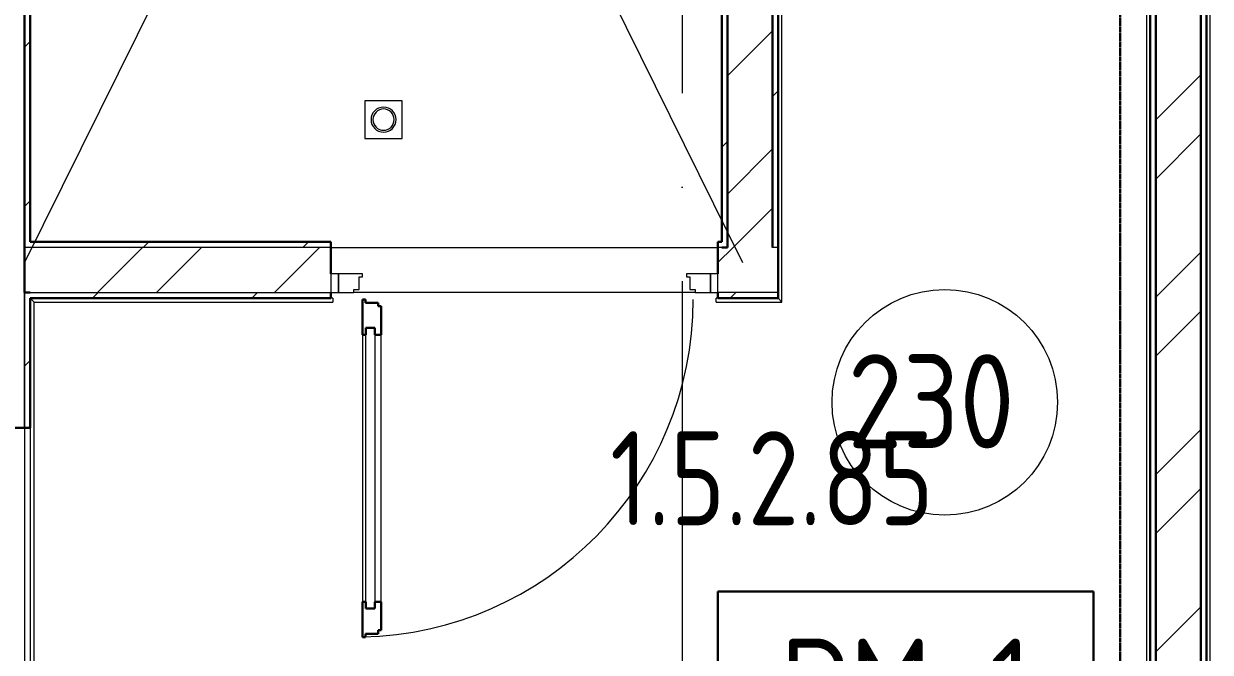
# Model space of a CAD drawing. Header units: millimetres. Extents: x -325553 to 627452, y -28539 to 738858.
# Drawn here: x 132164 to 135322, y 185482 to 187154 of the extents above; entities that cross this region are included whole.
import ezdxf
from ezdxf.enums import TextEntityAlignment as Align

# ---------------------------------------------------------------- set-up
doc = ezdxf.new("R2010")
doc.units = ezdxf.units.MM
doc.set_wipeout_variables(frame=1)
for name, pattern in [('ADSK_Линия сетки', [25, 20, -2.5, 0, -2.5]), ('ADSK_Сверху', [450, 300, -150]), ('штриховаяX2', [1.5, 1, -0.5])]:
    doc.linetypes.add(name, pattern=pattern)
for name, color, linetype, lineweight in [('RC-Линии_связи-Адресные', 5, 'Continuous', 30), ('RC-Прочее_оборудование', 5, 'Continuous', 30), ('Двери', 252, 'Continuous', 9), ('Линии', 7, 'Continuous', 9), ('Марки помещений', 252, 'Continuous', 20), ('Ограждение', 252, 'Continuous', 9), ('Оси', 252, 'Continuous', 9), ('Сантехника', 252, 'Continuous', 9), ('Стены внутренние', 7, 'Continuous', 18), ('Стены наружные', 7, 'Continuous', 18), ('Стены штриховка', 7, 'Continuous', 9)]:
    doc.layers.add(name, color=color, linetype=linetype, lineweight=lineweight)
doc.layers.add('Двери открывание', color=7, linetype='Continuous', lineweight=9, true_color=0xc0c0c0)
doc.styles.add('GOST Common_2', font='', dxfattribs={"width": 0.9, "height": 250})
doc.styles.add('ISOCPEUR', font='isocpeur.ttf', dxfattribs={"width": 0.9, "height": 350})
doc.styles.add('RubezhCAD', font='', dxfattribs={"oblique": 10})
doc.styles.get("Standard").update_dxf_attribs({"font": ''})
doc.styles.get('GOST Common_2').set_extended_font_data('GOST type B')
doc.styles.get('RubezhCAD').set_extended_font_data('GOST type A')
doc.styles.get('Standard').set_extended_font_data('GOST type B')

# ---------------------------------------------------------------- blocks, each defined once
blk = doc.blocks.new('2 этаж')
at = {"layer": 'Двери', "color": 251, "true_color": 0x636466}
for p, q in [((132241, 16230.7), (132241, 16180.7)), ((132261, 16230.7), (132241, 16230.7)), ((132261, 16180.7), (132261, 16230.7)), ((132325, 16230.7), (132261, 16230.7)), ((132261, 16230.7), (132261, 16180.7)), ((132325, 16222.7), (132325, 16230.7)), ((133251, 16230.7), (133187, 16230.7)), ((133187, 16230.7), (133187, 16222.7)), ((133271, 16230.7), (133251, 16230.7)), ((133251, 16230.7), (133251, 16180.7)), ((133251, 16180.7), (133251, 16230.7)), ((133271, 16180.7), (133271, 16230.7)), ((132316, 16188.7), (132316, 16222.7)), ((132316, 16222.7), (132325, 16222.7)), ((133187, 16222.7), (133196, 16222.7)), ((133196, 16222.7), (133196, 16188.7)), ((132241, 16180.7), (132261, 16180.7)), ((132261, 16180.7), (132302, 16180.7)), ((132302, 16180.7), (132302, 16188.7)), ((132302, 16188.7), (132316, 16188.7)), ((133196, 16188.7), (133210, 16188.7)), ((133210, 16188.7), (133210, 16180.7)), ((133210, 16180.7), (133251, 16180.7)), ((133251, 16180.7), (133271, 16180.7)), ((132334, 16086.7), (132358, 16086.7)), ((132334, 15340.7), (132334, 16086.7)), ((132358, 16086.7), (132358, 15340.7)), ((132325, 16068.7), (132325, 15358.7)), ((132375, 15358.7), (132375, 16068.7)), ((132358, 15340.7), (132334, 15340.7))]:
    blk.add_line(p, q, dxfattribs=at)
at = {"layer": 'Двери', "color": 251, "lineweight": 30, "true_color": 0x636466}
for p, q in [((132333, 16162.7), (132325, 16162.7)), ((132325, 16162.7), (132325, 16068.7)), ((132333, 16153.7), (132333, 16162.7)), ((132367, 16153.7), (132333, 16153.7)), ((132367, 16144.7), (132367, 16153.7)), ((132375, 16144.7), (132367, 16144.7)), ((132375, 16068.7), (132375, 16144.7)), ((132334, 16086.7), (132334, 16068.7)), ((132358, 16086.7), (132334, 16086.7)), ((132358, 16068.7), (132358, 16086.7)), ((132334, 16068.7), (132325, 16068.7)), ((132375, 16068.7), (132358, 16068.7)), ((132325, 15358.7), (132325, 15264.7)), ((132334, 15358.7), (132325, 15358.7)), ((132334, 15340.7), (132334, 15358.7)), ((132358, 15358.7), (132358, 15340.7)), ((132375, 15358.7), (132358, 15358.7)), ((132375, 15282.7), (132375, 15358.7)), ((132358, 15340.7), (132334, 15340.7)), ((132367, 15273.7), (132367, 15282.7)), ((132367, 15282.7), (132375, 15282.7)), ((132325, 15264.7), (132333, 15264.7)), ((132333, 15264.7), (132333, 15273.7)), ((132333, 15273.7), (132367, 15273.7))]:
    blk.add_line(p, q, dxfattribs=at)
at = {"layer": 'Двери открывание', "color": 251, "true_color": 0x636466}
blk.add_arc((132307, 16162.7), 898, 271.1485, 0, dxfattribs=at)
at = {"layer": 'Линии', "color": 251, "linetype": 'ADSK_Сверху', "ltscale": 100, "true_color": 0x636466}
for p, q in [((132056.6, 17534.8), (131426, 16260.7)), ((132705.9, 17534.8), (133336, 16260.7))]:
    blk.add_line(p, q, dxfattribs=at)
at = {"layer": 'Марки помещений', "color": 251, "true_color": 0x636466}
blk.add_circle((133874.6, 15888.9), 300, dxfattribs=at)
at = {"layer": 'Ограждение', "color": 251, "true_color": 0x636466}
for p, q in [((133441, 16155.7), (133441, 18960.7)), ((134411, 18960.7), (134411, 13285.7)), ((134581, 13285.7), (134581, 18960.7)), ((131451, 16155.7), (131441, 16165.7)), ((131451, 13980.7), (131451, 16155.7)), ((131451, 16155.7), (132246, 16155.7)), ((132246, 16165.7), (132241, 16165.7)), ((132246, 16165.7), (132246, 16155.7)), ((133266, 16155.7), (133266, 16165.7)), ((133271, 16165.7), (133266, 16165.7)), ((133266, 16155.7), (133441, 16155.7)), ((133431, 16165.7), (133441, 16155.7))]:
    blk.add_line(p, q, dxfattribs=at)
at = {"layer": 'Оси', "color": 251, "linetype": 'ADSK_Линия сетки', "ltscale": 100, "true_color": 0x636466}
for p, q in [((131426, 33711.4), (131426, -32265.4)), ((133176, 33711.4), (133176, -32265.4))]:
    blk.add_line(p, q, dxfattribs=at)
at = {"layer": 'Сантехника', "color": 251, "true_color": 0x636466}
for p, q in [((132331, 16690.7), (132331, 16590.7)), ((132431, 16690.7), (132331, 16690.7)), ((132431, 16590.7), (132431, 16690.7)), ((132331, 16590.7), (132431, 16590.7))]:
    blk.add_line(p, q, dxfattribs=at)
for radius, start, end in [(33.3, 0, 180), (33.3, 180, 0), (28.3, 0, 180), (28.3, 180, 0)]:
    blk.add_arc((132381, 16640.7), radius, start, end, dxfattribs=at)
at = {"layer": 'Стены внутренние', "color": 251, "true_color": 0x636466}
blk.add_line((131426, 15820.7), (131426, 16180.7), dxfattribs=at)
at = {"layer": 'Стены внутренние', "color": 251, "lineweight": 30, "true_color": 0x636466}
blk.add_line((131426, 15820.7), (130724, 15820.7), dxfattribs=at)
at = {"layer": 'Стены наружные', "color": 251, "lineweight": 30, "true_color": 0x636466}
for p, q in [((134556, 13260.7), (134556, 18960.7)), ((134571, 18960.7), (134571, 13275.7)), ((133416, 18660.7), (133416, 16300.7)), ((133431, 16165.7), (133431, 18660.7)), ((134421, 18660.7), (134421, 13275.7)), ((134436, 13260.7), (134436, 18660.7)), ((131426, 16180.7), (131426, 18045.7)), ((131441, 17950.7), (131441, 16315.7)), ((133281, 16315.7), (133281, 17950.7)), ((133296, 16300.7), (133296, 17965.7)), ((132241, 16315.7), (131441, 16315.7)), ((132241, 16315.7), (132241, 16230.7)), ((133271, 16315.7), (133271, 16230.7)), ((133281, 16315.7), (133271, 16315.7)), ((133281, 16300.7), (133296, 16300.7)), ((131426, 16180.7), (131441, 16180.7)), ((132241, 16180.7), (132241, 16165.7)), ((133271, 16180.7), (133271, 16165.7)), ((131441, 16165.7), (131441, 15820.7)), ((131441, 16165.7), (132241, 16165.7)), ((133271, 16165.7), (133431, 16165.7)), ((131426, 15820.7), (131441, 15820.7))]:
    blk.add_line(p, q, dxfattribs=at)
at = {"layer": 'Стены наружные', "color": 251, "linetype": 'Continuous', "lineweight": 9, "true_color": 0x636466}
for p, q in [((133296, 16757.1), (133416, 16877.1)), ((131426, 16833.6), (131441, 16848.6)), ((134436, 16639.9), (134556, 16759.9)), ((133416, 16702.3), (133431, 16717.3)), ((133281, 16567.3), (133296, 16582.3)), ((134436, 16482.7), (134556, 16602.7)), ((133296, 16442.8), (133416, 16562.8)), ((131426, 16409.3), (131441, 16424.3)), ((133311.1, 16300.7), (133416, 16405.6)), ((131619.6, 16180.7), (131739.6, 16300.7)), ((131741.7, 16300.7), (131756.7, 16315.7)), ((131776.7, 16180.7), (131896.7, 16300.7)), ((132091, 16180.7), (132211, 16300.7)), ((132166, 16300.7), (132181, 16315.7)), ((133271, 16260.6), (133311.1, 16300.7)), ((134436, 16168.4), (134556, 16288.4)), ((131606.7, 16165.7), (131621.7, 16180.7)), ((132031, 16165.7), (132046, 16180.7)), ((133303.7, 16165.7), (133318.7, 16180.7)), ((134436, 16011.3), (134556, 16131.3)), ((131426, 15985.1), (131441, 16000.1)), ((134436, 15696.9), (134556, 15816.9)), ((134436, 15539.8), (134556, 15659.8)), ((134436, 15225.5), (134556, 15345.5))]:
    blk.add_line(p, q, dxfattribs=at)
at = {"layer": 'Стены наружные', "color": 251, "true_color": 0x636466}
for p, q in [((132241, 16300.7), (133271, 16300.7)), ((133210, 16180.7), (132302, 16180.7)), ((131441, 15820.7), (131441, 14490.7))]:
    blk.add_line(p, q, dxfattribs=at)
at = {"layer": 'Стены штриховка', "color": 251, "true_color": 0x636466}
for p, q in [((132241, 16300.7), (131426, 16300.7)), ((133281, 16300.7), (133271, 16300.7)), ((133431, 16300.7), (133416, 16300.7)), ((131441, 16180.7), (132241, 16180.7)), ((133431, 16180.7), (133271, 16180.7))]:
    blk.add_line(p, q, dxfattribs=at)
at = {"layer": 'Марки помещений', "color": 251, "true_color": 0x636466, "style": 'GOST Common_2', "width": 0.9}
blk.add_text('230', height=250, dxfattribs=at).set_placement((133615.9, 15766.7))
blk = doc.blocks.new('РМ1')
at = {"layer": 'RC-Прочее_оборудование'}
blk.add_point((0, 0), dxfattribs=at)
blk.add_attdef('PSTN', text='', height=2.5, dxfattribs=at).set_placement((5.721, 2.541), align=Align.BOTTOM_CENTER)
blk.add_wipeout([(4.999, 2.501), (4.999, -2.501), (-4.999, -2.501), (-4.999, 2.501)]).dxf.layer = 'RC-Прочее_оборудование'
blk.add_wipeout([(-4.999, -2.501), (-4.999, 2.501), (4.999, 2.501), (4.999, -2.501)]).dxf.layer = 'RC-Прочее_оборудование'
for p, q in [((-4.999, 2.501), (4.999, 2.501)), ((-4.999, -2.501), (-4.999, 2.501)), ((-4.999, 2.501), (-4.999, 2.501)), ((4.999, 2.501), (4.999, -2.501)), ((4.999, -2.501), (-4.999, -2.501))]:
    blk.add_line(p, q, dxfattribs=at)
at = {"layer": 'RC-Прочее_оборудование', "ltscale": 100, "style": 'ISOCPEUR', "width": 0.9}
blk.add_text('РМ-1', height=2.5, dxfattribs=at).set_placement((0.001, -0.001), align=Align.MIDDLE)

msp = doc.modelspace()

# ---------------------------------------------------------------- linework, layer by layer
at = {"layer": 'RC-Линии_связи-Адресные', "color": 3, "linetype": 'штриховаяX2', "ltscale": 2}
msp.add_line((135081.7, 184688.9), (135081.7, 194292.9), dxfattribs=at)

# ---------------------------------------------------------------- block references
msp.add_blockref('2 этаж', (740.6, 170258))

# ---------------------------------------------------------------- next in the draw order: block references
ref = msp.add_blockref('РМ1', (134510.9, 185393.7), dxfattribs=dict(xscale=100, yscale=100, zscale=100))
ref.add_attrib('PSTN', '1.5.2.85', dxfattribs={"layer": 'RC-Прочее_оборудование', "color": 0, "height": 250, "style": 'RubezhCAD'}).set_placement((134155.3, 186070.1), align=Align.TOP_CENTER)

doc.saveas('drawing.dxf')
